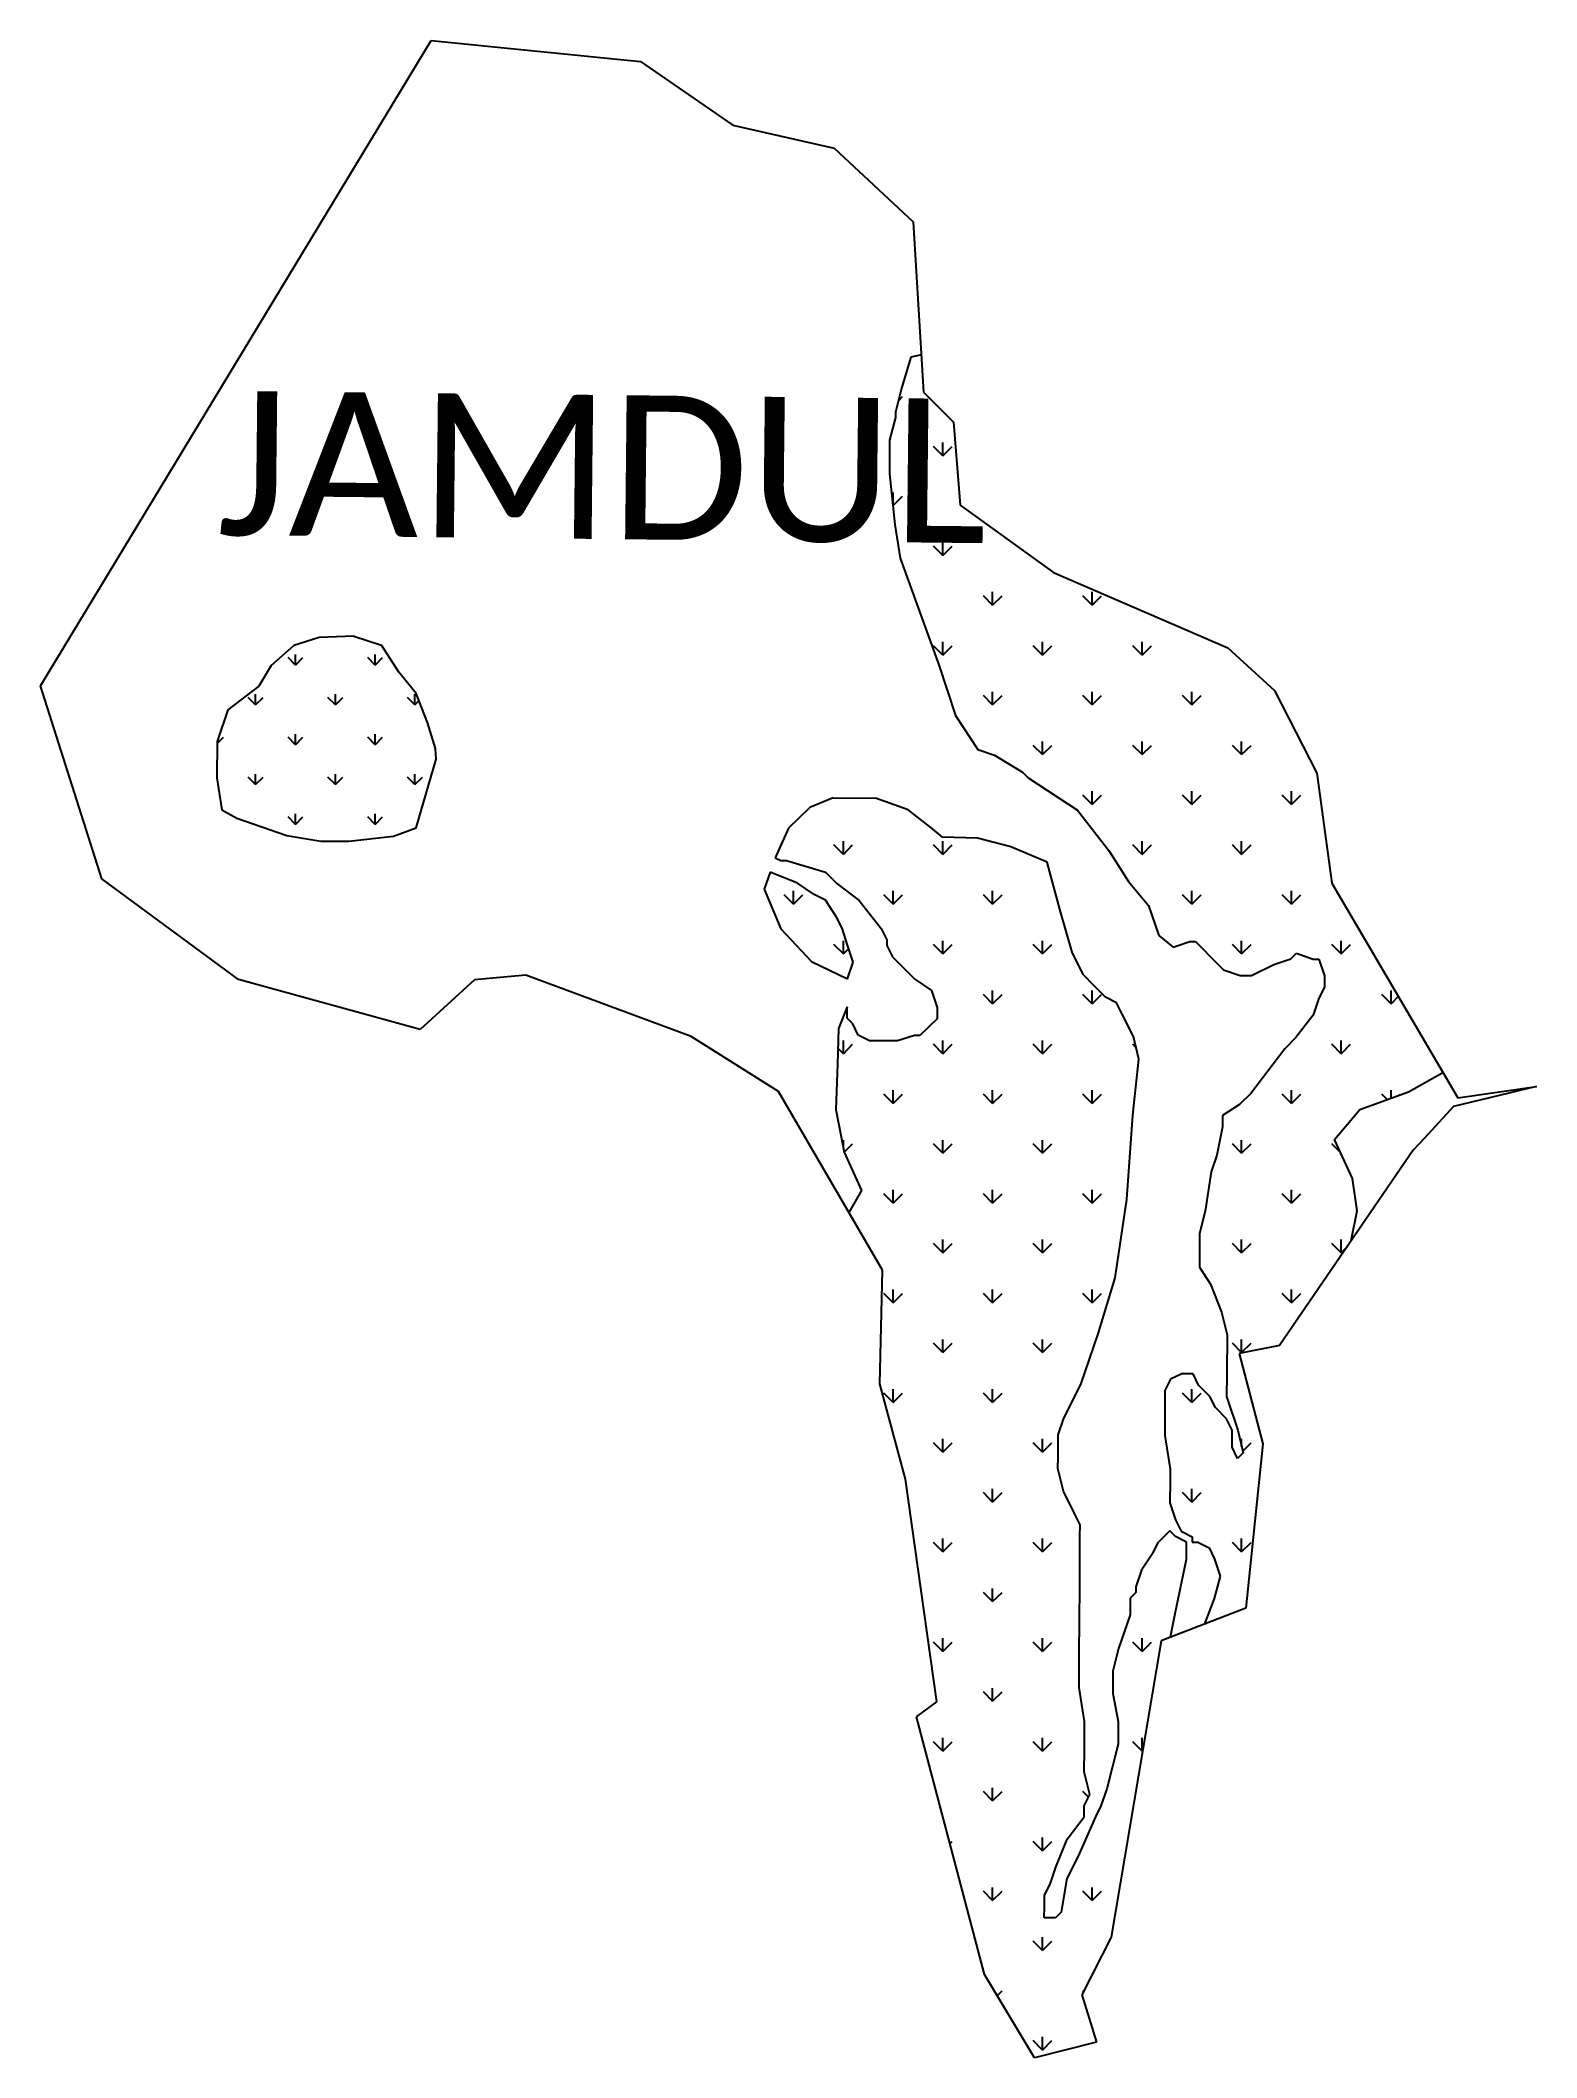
# Model space of a CAD drawing. Header units: metres. Extents: x 332876 to 333955, y 1790909 to 1792363.
import ezdxf

# ---------------------------------------------------------------- set-up
doc = ezdxf.new("R2010")
doc.units = ezdxf.units.M
doc.layers.add('MANGROOVES', color=112, linetype='Continuous')
doc.layers.add('VILLAGE NAME', color=250, linetype='Continuous')
doc.styles.add('MtXpl_Calibri', font='calibri.ttf')

msp = doc.modelspace()

# ---------------------------------------------------------------- hatches: boundary and pattern name
at = {"layer": 'MANGROOVES'}
h = msp.add_hatch(dxfattribs=at)
h.set_pattern_fill('GRASS', color=256, scale=10)
h.paths.add_polyline_path([(333160.8, 1791852.9), (333154.9, 1791871.6), (333146.8, 1791892.5), (333134.3, 1791908), (333121.8, 1791927.5), (333101.7, 1791933.9), (333076.8, 1791933), (333058.6, 1791927.1), (333042.3, 1791912.7), (333033.3, 1791897.9), (333011, 1791880.8), (333003.2, 1791858), (333003, 1791831.8), (333006.7, 1791808.7), (333017.3, 1791802.6), (333053.6, 1791790.3), (333077.9, 1791786.1), (333098.1, 1791786), (333130.5, 1791789.8), (333146.8, 1791795.8), (333161.3, 1791845.2)])

# ---------------------------------------------------------------- linework, layer by layer
at = {"color": 3}
for p, q in [((332875.7, 1791898), (333157.7, 1792363.5)), ((333157.7, 1792363.5), (333308.7, 1792348.3)), ((333308.7, 1792348.3), (333375.2, 1792302.3)), ((333375.2, 1792302.3), (333448.2, 1792285.7)), ((333448.2, 1792285.7), (333505.3, 1792232.7)), ((333505.3, 1792232.7), (333512.8, 1792109.9)), ((333512.8, 1792109.9), (333534.3, 1792088.3)), ((333534.3, 1792088.3), (333539.2, 1792028.3)), ((333539.2, 1792028.3), (333606.4, 1791979.9)), ((333606.4, 1791979.9), (333732.2, 1791925.4)), ((333732.2, 1791925.4), (333766, 1791894.7)), ((332920, 1791759), (332875.7, 1791898)), ((333766, 1791894.7), (333796.5, 1791835.2)), ((333796.5, 1791835.2), (333807.2, 1791755.9)), ((333018.6, 1791686.4), (332920, 1791759)), ((333807.2, 1791755.9), (333898.1, 1791601.1)), ((333149.7, 1791650.4), (333018.6, 1791686.4)), ((333188.8, 1791686.1), (333149.7, 1791650.4)), ((333225.9, 1791689.6), (333188.8, 1791686.1)), ((333345.1, 1791645.2), (333225.9, 1791689.6)), ((333408.1, 1791605.7), (333345.1, 1791645.2)), ((333483.1, 1791476.9), (333408.1, 1791605.7)), ((333955, 1791609.3), (333895.1, 1791594.9)), ((333898.1, 1791601.1), (333955, 1791609.3)), ((333895.1, 1791594.9), (333874, 1791571.9)), ((333874, 1791571.9), (333866, 1791563.3)), ((333866, 1791563.3), (333769.4, 1791422.6)), ((333481.2, 1791394.8), (333483.1, 1791476.9)), ((333769.4, 1791422.6), (333740.4, 1791416.8)), ((333740.4, 1791416.8), (333757.6, 1791351.7)), ((333499.8, 1791326), (333481.2, 1791394.8)), ((333757.6, 1791351.7), (333745.2, 1791233)), ((333522.4, 1791165.6), (333499.8, 1791326)), ((333745.2, 1791233), (333684.1, 1791209.5)), ((333684.1, 1791209.5), (333648.2, 1790995.9)), ((333507.6, 1791154.8), (333522.4, 1791165.6)), ((333556.8, 1790968.9), (333507.6, 1791154.8)), ((333648.2, 1790995.9), (333627, 1790954.4)), ((333592.7, 1790909), (333556.8, 1790968.9)), ((333627, 1790954.4), (333637.6, 1790920.1)), ((333637.6, 1790920.1), (333592.7, 1790909))]:
    msp.add_line(p, q, dxfattribs=at)
at = {"layer": 'MANGROOVES'}
for p, q in [((333511.4, 1792136.8), (333503.5, 1792135.1)), ((333503.5, 1792135.1), (333496.6, 1792111.7)), ((333496.6, 1792111.7), (333492.5, 1792095.5)), ((333492.5, 1792095.5), (333492.5, 1792091.5)), ((333492.5, 1792091.5), (333488.3, 1792075.3)), ((333488.3, 1792075.3), (333488.2, 1792051)), ((333488.2, 1792051), (333492, 1792014.5)), ((333492, 1792014.5), (333496, 1791990.2)), ((333496, 1791990.2), (333523.9, 1791913.2)), ((333076.8, 1791933), (333058.6, 1791927.1)), ((333101.7, 1791933.9), (333076.8, 1791933)), ((333101.7, 1791933.9), (333121.8, 1791927.5)), ((333042.3, 1791912.7), (333058.6, 1791927.1)), ((333134.3, 1791908), (333121.8, 1791927.5)), ((333042.3, 1791912.7), (333033.3, 1791897.9)), ((333146.8, 1791892.5), (333134.3, 1791908)), ((333523.9, 1791913.2), (333535.8, 1791876.7)), ((333033.3, 1791897.9), (333011, 1791880.8)), ((333154.9, 1791871.6), (333146.8, 1791892.5)), ((333011, 1791880.8), (333003.2, 1791858)), ((333535.8, 1791876.7), (333551.9, 1791852.3)), ((333160.8, 1791852.9), (333154.9, 1791871.6)), ((333003.2, 1791858), (333003, 1791831.8)), ((333146.8, 1791795.8), (333161.3, 1791845.2)), ((333161.3, 1791845.2), (333160.8, 1791852.9)), ((333551.9, 1791852.3), (333564, 1791848.2)), ((333564, 1791848.2), (333584.2, 1791835.9)), ((333003, 1791831.8), (333006.7, 1791808.7)), ((333584.2, 1791835.9), (333588.2, 1791831.8)), ((333588.2, 1791831.8), (333623.9, 1791808.4)), ((333447.6, 1791817.3), (333430.8, 1791810.4)), ((333447.6, 1791817.3), (333478, 1791817.1)), ((333501.7, 1791808.6), (333478, 1791817.1)), ((333006.7, 1791808.7), (333017.3, 1791802.6)), ((333017.3, 1791802.6), (333053.6, 1791790.3)), ((333430.8, 1791810.4), (333415.3, 1791795.6)), ((333518, 1791795.9), (333501.7, 1791808.6)), ((333623.9, 1791808.4), (333646.3, 1791779.3)), ((333053.6, 1791790.3), (333077.9, 1791786.1)), ((333098.1, 1791786), (333130.5, 1791789.8)), ((333130.5, 1791789.8), (333146.8, 1791795.8)), ((333415.3, 1791795.6), (333405.7, 1791774.1)), ((333526.4, 1791788.9), (333518, 1791795.9)), ((333551.6, 1791788.3), (333526.4, 1791788.9)), ((333575.8, 1791782.1), (333551.6, 1791788.3)), ((333077.9, 1791786.1), (333098.1, 1791786)), ((333405.7, 1791774.1), (333409.7, 1791772.1)), ((333409.7, 1791772.1), (333413.8, 1791772.1)), ((333413.8, 1791772.1), (333442.1, 1791763.8)), ((333602, 1791771), (333575.8, 1791782.1)), ((333646.3, 1791779.3), (333660.7, 1791757.1)), ((333402.1, 1791763.8), (333397.8, 1791751.4)), ((333421.8, 1791755.8), (333402.1, 1791763.8)), ((333442.1, 1791763.8), (333450.1, 1791755.7)), ((333604, 1791762.9), (333602, 1791771)), ((333611.9, 1791734.5), (333604, 1791762.9)), ((333397.8, 1791751.4), (333409.8, 1791722.8)), ((333433.9, 1791747.7), (333421.8, 1791755.8)), ((333442, 1791743.6), (333433.9, 1791747.7)), ((333450, 1791731.4), (333442, 1791743.6)), ((333450.1, 1791755.7), (333466.3, 1791743.4)), ((333466.3, 1791743.4), (333482.3, 1791723.1)), ((333660.7, 1791757.1), (333675.1, 1791739.7)), ((333454, 1791723.3), (333450, 1791731.4)), ((333619.9, 1791706.2), (333611.9, 1791734.5)), ((333675.1, 1791739.7), (333682.5, 1791718.1)), ((333409.8, 1791722.8), (333432, 1791699.4)), ((333458, 1791711.1), (333454, 1791723.3)), ((333482.3, 1791723.1), (333486.3, 1791715)), ((333486.3, 1791715), (333486.3, 1791710.9)), ((333682.5, 1791718.1), (333692.7, 1791709.8)), ((333432, 1791699.4), (333457.9, 1791686.8)), ((333462, 1791698.9), (333458, 1791711.1)), ((333486.3, 1791710.9), (333490.3, 1791702.8)), ((333490.3, 1791702.8), (333494.3, 1791698.8)), ((333627.9, 1791689.9), (333619.9, 1791706.2)), ((333692.7, 1791709.8), (333704.9, 1791713.8)), ((333704.9, 1791713.8), (333709, 1791713.8)), ((333709, 1791713.8), (333713, 1791709.7)), ((333713, 1791709.7), (333721, 1791701.6)), ((333721, 1791701.6), (333729.1, 1791693.4)), ((333765.5, 1791697.3), (333777.7, 1791701.2)), ((333777.7, 1791701.2), (333781.8, 1791705.3)), ((333781.8, 1791705.3), (333793.9, 1791701.1)), ((333793.9, 1791701.1), (333797.9, 1791701.1)), ((333797.9, 1791701.1), (333801.9, 1791689)), ((333457.9, 1791686.8), (333462, 1791698.9)), ((333494.3, 1791698.8), (333498.4, 1791694.7)), ((333498.4, 1791694.7), (333506.4, 1791686.5)), ((333506.4, 1791686.5), (333518.5, 1791678.4)), ((333635.9, 1791681.8), (333627.9, 1791689.9)), ((333729.1, 1791693.4), (333741.2, 1791689.3)), ((333741.2, 1791689.3), (333749.3, 1791689.2)), ((333749.3, 1791689.2), (333765.5, 1791697.3)), ((333801.9, 1791689), (333801.9, 1791680.9)), ((333518.5, 1791678.4), (333522.5, 1791666.2)), ((333644, 1791673.6), (333635.9, 1791681.8)), ((333652, 1791669.5), (333644, 1791673.6)), ((333797.8, 1791672.8), (333793.7, 1791660.7)), ((333801.9, 1791680.9), (333797.8, 1791672.8)), ((333457.7, 1791666.6), (333451.4, 1791651)), ((333457.7, 1791658.5), (333457.7, 1791666.6)), ((333461.7, 1791654.4), (333457.7, 1791658.5)), ((333522.5, 1791658.1), (333510.2, 1791646)), ((333522.5, 1791666.2), (333522.5, 1791658.1)), ((333656.1, 1791661.4), (333652, 1791669.5)), ((333664.1, 1791645.2), (333656.1, 1791661.4)), ((333793.7, 1791660.7), (333781.4, 1791644.5)), ((333451.4, 1791651), (333450.8, 1791625.3)), ((333465.7, 1791646.3), (333461.7, 1791654.4)), ((333473.8, 1791642.2), (333465.7, 1791646.3)), ((333477.8, 1791642.2), (333473.8, 1791642.2)), ((333485.9, 1791642.1), (333477.8, 1791642.2)), ((333494, 1791642.1), (333485.9, 1791642.1)), ((333506.2, 1791646.1), (333494, 1791642.1)), ((333510.2, 1791646), (333506.2, 1791646.1)), ((333668, 1791629), (333664.1, 1791645.2)), ((333781.4, 1791644.5), (333773.3, 1791636.5)), ((333663.7, 1791588.5), (333668, 1791629)), ((333773.3, 1791636.5), (333761.1, 1791620.4)), ((333450.8, 1791625.3), (333449.6, 1791592.7)), ((333761.1, 1791620.4), (333748.8, 1791604.2)), ((333862.6, 1791605.5), (333887.4, 1791619.3)), ((333748.8, 1791604.2), (333740.7, 1791596.2)), ((333827.4, 1791592.7), (333862.6, 1791605.5)), ((333449.6, 1791592.7), (333455.5, 1791561.9)), ((333659.4, 1791527.8), (333663.7, 1791588.5)), ((333740.7, 1791596.2), (333728.5, 1791588.2)), ((333728.5, 1791588.2), (333728.5, 1791580.1)), ((333809.3, 1791571.1), (333827.4, 1791592.7)), ((333728.5, 1791580.1), (333724.3, 1791559.8)), ((333822.1, 1791543), (333809.3, 1791571.1)), ((333455.5, 1791561.9), (333467.9, 1791534.2)), ((333724.3, 1791559.8), (333720.2, 1791547.7)), ((333720.2, 1791547.7), (333716, 1791519.4)), ((333825.6, 1791519.5), (333822.1, 1791543)), ((333467.9, 1791534.2), (333458.8, 1791518.5)), ((333651, 1791471.2), (333659.4, 1791527.8)), ((333716, 1791519.4), (333711.8, 1791503.2)), ((333821.2, 1791498.1), (333825.6, 1791519.5)), ((333711.8, 1791503.2), (333711.8, 1791491.1)), ((333711.8, 1791491.1), (333711.7, 1791478.9)), ((333638.6, 1791430.8), (333651, 1791471.2)), ((333711.7, 1791478.9), (333719.7, 1791466.7)), ((333719.7, 1791466.7), (333727.7, 1791446.5)), ((333727.7, 1791446.5), (333731.7, 1791430.2)), ((333626.2, 1791394.4), (333638.6, 1791430.8)), ((333731.7, 1791430.2), (333731.5, 1791401.9)), ((333614, 1791370.2), (333626.2, 1791394.4)), ((333691, 1791398.1), (333686.9, 1791390)), ((333699.1, 1791402.1), (333691, 1791398.1)), ((333707.2, 1791402), (333699.1, 1791402.1)), ((333711.2, 1791393.9), (333707.2, 1791402)), ((333719.3, 1791385.8), (333711.2, 1791393.9)), ((333731.5, 1791401.9), (333731.4, 1791385.7)), ((333686.9, 1791381.9), (333686.8, 1791357.6)), ((333686.9, 1791390), (333686.9, 1791381.9)), ((333723.3, 1791377.7), (333719.3, 1791385.8)), ((333731.4, 1791385.7), (333739.4, 1791361.4)), ((333609.8, 1791358), (333614, 1791370.2)), ((333731.3, 1791369.5), (333723.3, 1791377.7)), ((333735.3, 1791361.4), (333731.3, 1791369.5)), ((333609.8, 1791354), (333609.8, 1791358)), ((333609.8, 1791350), (333609.8, 1791354)), ((333686.8, 1791357.6), (333690.7, 1791333.3)), ((333735.3, 1791357.4), (333735.3, 1791361.4)), ((333735.3, 1791349.3), (333735.3, 1791357.4)), ((333739.4, 1791361.4), (333743.4, 1791345.2)), ((333609.7, 1791333.8), (333609.8, 1791341.9)), ((333609.8, 1791345.9), (333609.8, 1791350)), ((333609.8, 1791341.9), (333609.8, 1791345.9)), ((333739.3, 1791341.1), (333735.3, 1791349.3)), ((333743.4, 1791345.2), (333739.3, 1791341.1)), ((333613.7, 1791317.5), (333609.7, 1791333.8)), ((333690.6, 1791325.2), (333690.5, 1791309)), ((333690.7, 1791333.3), (333690.6, 1791325.2)), ((333621.7, 1791301.3), (333613.7, 1791317.5)), ((333690.5, 1791309), (333694.5, 1791296.9)), ((333625.7, 1791293.2), (333621.7, 1791301.3)), ((333625.6, 1791285.1), (333625.7, 1791293.2)), ((333694.5, 1791296.9), (333698.5, 1791288.7)), ((333625.5, 1791268.9), (333625.6, 1791285.1)), ((333678.2, 1791272.7), (333682.3, 1791280.7)), ((333686.3, 1791284.8), (333682.3, 1791280.7)), ((333690.4, 1791288.8), (333686.3, 1791284.8)), ((333694.4, 1791284.7), (333690.4, 1791288.8)), ((333702.5, 1791280.6), (333694.4, 1791284.7)), ((333698.5, 1791288.7), (333706.6, 1791284.6)), ((333702.4, 1791268.5), (333702.5, 1791280.6)), ((333706.6, 1791284.6), (333706.6, 1791280.6)), ((333706.6, 1791280.6), (333710.6, 1791280.6)), ((333710.6, 1791280.6), (333718.7, 1791276.5)), ((333625.5, 1791252.7), (333625.5, 1791268.9)), ((333678.2, 1791272.7), (333670, 1791260.6)), ((333694.1, 1791228), (333702.4, 1791268.5)), ((333718.7, 1791276.5), (333722.7, 1791268.4)), ((333722.7, 1791268.4), (333726.7, 1791256.2)), ((333625.4, 1791248.7), (333625.5, 1791252.7)), ((333625.4, 1791244.6), (333625.4, 1791248.7)), ((333670, 1791260.6), (333665.9, 1791248.4)), ((333665.9, 1791248.4), (333665.9, 1791244.4)), ((333726.7, 1791256.2), (333722.5, 1791240)), ((333625.3, 1791228.4), (333625.4, 1791244.6)), ((333661.8, 1791240.4), (333661.7, 1791228.2)), ((333665.9, 1791244.4), (333661.8, 1791240.4)), ((333722.5, 1791240), (333715.1, 1791221.1)), ((333625.1, 1791196), (333625.3, 1791228.4)), ((333661.7, 1791228.2), (333653.5, 1791204)), ((333690.9, 1791212.4), (333694.1, 1791228)), ((333625, 1791175.8), (333625.1, 1791196)), ((333653.5, 1791204), (333649.4, 1791187.8)), ((333628.9, 1791151.5), (333625, 1791175.8)), ((333649.4, 1791187.8), (333649.3, 1791171.6)), ((333649.3, 1791171.6), (333653.2, 1791151.3)), ((333628.8, 1791131.2), (333628.9, 1791151.5)), ((333653.2, 1791151.3), (333653.1, 1791135.1)), ((333653.1, 1791135.1), (333649, 1791119)), ((333628.7, 1791115), (333628.8, 1791131.2)), ((333649, 1791119), (333644.9, 1791102.8)), ((333632.7, 1791098.8), (333628.7, 1791115)), ((333628.6, 1791090.7), (333632.7, 1791098.8)), ((333628.6, 1791082.7), (333628.6, 1791090.7)), ((333640.7, 1791090.7), (333636.7, 1791082.6)), ((333644.9, 1791102.8), (333640.7, 1791090.7)), ((333616.3, 1791066.5), (333628.6, 1791082.7)), ((333636.7, 1791082.6), (333624.4, 1791054.3)), ((333608.1, 1791046.3), (333616.3, 1791066.5)), ((333604, 1791034.2), (333608.1, 1791046.3)), ((333624.4, 1791054.3), (333616.2, 1791038.2)), ((333599.9, 1791026.1), (333604, 1791034.2)), ((333616.2, 1791038.2), (333612, 1791013.9)), ((333599.8, 1791009.9), (333599.9, 1791018)), ((333599.9, 1791018), (333599.9, 1791026.1)), ((333607.9, 1791009.9), (333599.8, 1791009.9)), ((333612, 1791013.9), (333607.9, 1791009.9))]:
    msp.add_line(p, q, dxfattribs=at)
at = {"layer": 'MANGROOVES', "linetype": 'Continuous'}
for p, q in [((333494.6, 1792103.7), (333497.5, 1792106.6)), ((333526.7, 1792064), (333520, 1792070.7)), ((333526.7, 1792064), (333526.7, 1792073.5)), ((333526.7, 1792064), (333533.4, 1792070.7)), ((333490.8, 1792028.1), (333490.8, 1792037.6)), ((333490.8, 1792028.1), (333497.5, 1792034.8)), ((333490.8, 1792028.1), (333490.6, 1792028.3)), ((333526.7, 1791992.1), (333520, 1791998.9)), ((333526.7, 1791992.1), (333526.7, 1792001.7)), ((333526.7, 1791992.1), (333533.4, 1791998.9)), ((333562.6, 1791956.2), (333555.9, 1791963)), ((333562.6, 1791956.2), (333562.6, 1791965.8)), ((333562.6, 1791956.2), (333569.4, 1791963)), ((333634.5, 1791956.2), (333627.7, 1791963)), ((333634.5, 1791956.2), (333634.5, 1791965.8)), ((333634.5, 1791956.2), (333641.2, 1791963)), ((333059.7, 1791913.1), (333054.4, 1791918.5)), ((333059.7, 1791913.1), (333059.7, 1791920.7)), ((333059.7, 1791913.1), (333065.1, 1791918.5)), ((333117.2, 1791913.1), (333111.8, 1791918.5)), ((333117.2, 1791913.1), (333117.2, 1791920.7)), ((333117.2, 1791913.1), (333122.6, 1791918.5)), ((333526.7, 1791920.3), (333520, 1791927)), ((333526.7, 1791920.3), (333526.7, 1791929.8)), ((333526.7, 1791920.3), (333533.4, 1791927)), ((333598.6, 1791920.3), (333591.8, 1791927)), ((333598.6, 1791920.3), (333598.6, 1791929.8)), ((333598.6, 1791920.3), (333605.3, 1791927)), ((333670.4, 1791920.3), (333663.7, 1791927)), ((333670.4, 1791920.3), (333670.4, 1791929.8)), ((333670.4, 1791920.3), (333677.1, 1791927)), ((333031, 1791884.4), (333025.6, 1791889.8)), ((333031, 1791884.4), (333031, 1791892)), ((333031, 1791884.4), (333036.4, 1791889.8)), ((333088.5, 1791884.4), (333083.1, 1791889.8)), ((333088.5, 1791884.4), (333088.5, 1791892)), ((333088.5, 1791884.4), (333093.9, 1791889.8)), ((333145.9, 1791884.4), (333140.6, 1791889.8)), ((333145.9, 1791884.4), (333145.9, 1791892)), ((333562.6, 1791884.4), (333555.9, 1791891.1)), ((333562.6, 1791884.4), (333562.6, 1791893.9)), ((333562.6, 1791884.4), (333569.4, 1791891.1)), ((333634.5, 1791884.4), (333627.7, 1791891.1)), ((333634.5, 1791884.4), (333634.5, 1791893.9)), ((333634.5, 1791884.4), (333641.2, 1791891.1)), ((333706.3, 1791884.4), (333699.6, 1791891.1)), ((333706.3, 1791884.4), (333706.3, 1791893.9)), ((333706.3, 1791884.4), (333713.1, 1791891.1)), ((333145.9, 1791884.4), (333148.8, 1791887.2)), ((333003.2, 1791856.6), (333007.7, 1791861)), ((333059.7, 1791855.6), (333054.4, 1791861)), ((333059.7, 1791855.6), (333059.7, 1791863.3)), ((333059.7, 1791855.6), (333065.1, 1791861)), ((333117.2, 1791855.6), (333111.8, 1791861)), ((333117.2, 1791855.6), (333117.2, 1791863.3)), ((333117.2, 1791855.6), (333122.6, 1791861)), ((333598.6, 1791848.5), (333591.8, 1791855.2)), ((333598.6, 1791848.5), (333598.6, 1791858)), ((333598.6, 1791848.5), (333605.3, 1791855.2)), ((333670.4, 1791848.5), (333663.7, 1791855.2)), ((333670.4, 1791848.5), (333670.4, 1791858)), ((333670.4, 1791848.5), (333677.1, 1791855.2)), ((333742.2, 1791848.5), (333735.5, 1791855.2)), ((333742.2, 1791848.5), (333742.2, 1791858)), ((333742.2, 1791848.5), (333749, 1791855.2)), ((333031, 1791826.9), (333025.6, 1791832.3)), ((333031, 1791826.9), (333031, 1791834.5)), ((333031, 1791826.9), (333036.4, 1791832.3)), ((333088.5, 1791826.9), (333083.1, 1791832.3)), ((333088.5, 1791826.9), (333088.5, 1791834.5)), ((333088.5, 1791826.9), (333093.9, 1791832.3)), ((333145.9, 1791826.9), (333140.6, 1791832.3)), ((333145.9, 1791826.9), (333145.9, 1791834.5)), ((333145.9, 1791826.9), (333151.3, 1791832.3)), ((333634.5, 1791812.5), (333627.7, 1791819.3)), ((333634.5, 1791812.5), (333634.5, 1791822.1)), ((333634.5, 1791812.5), (333641.2, 1791819.3)), ((333706.3, 1791812.5), (333699.6, 1791819.3)), ((333706.3, 1791812.5), (333706.3, 1791822.1)), ((333706.3, 1791812.5), (333713.1, 1791819.3)), ((333778.2, 1791812.5), (333771.4, 1791819.3)), ((333778.2, 1791812.5), (333778.2, 1791822.1)), ((333778.2, 1791812.5), (333784.9, 1791819.3)), ((333059.7, 1791798.2), (333054.4, 1791803.6)), ((333059.7, 1791798.2), (333059.7, 1791805.8)), ((333059.7, 1791798.2), (333065.1, 1791803.6)), ((333117.2, 1791798.2), (333111.8, 1791803.6)), ((333117.2, 1791798.2), (333117.2, 1791805.8)), ((333117.2, 1791798.2), (333122.6, 1791803.6)), ((333490.8, 1791812.5), (333490.8, 1791812.6)), ((333490.8, 1791812.5), (333490.8, 1791812.5)), ((333490.8, 1791812.5), (333490.8, 1791812.5)), ((333095.7, 1791786), (333095.7, 1791786.1)), ((333454.9, 1791776.6), (333448.1, 1791783.4)), ((333454.9, 1791776.6), (333454.9, 1791786.1)), ((333454.9, 1791776.6), (333461.6, 1791783.4)), ((333526.7, 1791776.6), (333520, 1791783.4)), ((333526.7, 1791776.6), (333526.7, 1791786.1)), ((333526.7, 1791776.6), (333533.4, 1791783.4)), ((333670.4, 1791776.6), (333663.7, 1791783.4)), ((333670.4, 1791776.6), (333670.4, 1791786.1)), ((333670.4, 1791776.6), (333677.1, 1791783.4)), ((333742.2, 1791776.6), (333735.5, 1791783.4)), ((333742.2, 1791776.6), (333742.2, 1791786.1)), ((333742.2, 1791776.6), (333749, 1791783.4)), ((333418.9, 1791740.7), (333412.2, 1791747.4)), ((333418.9, 1791740.7), (333418.9, 1791750.2)), ((333418.9, 1791740.7), (333425.7, 1791747.4)), ((333490.8, 1791740.7), (333484.1, 1791747.4)), ((333490.8, 1791740.7), (333490.8, 1791750.2)), ((333490.8, 1791740.7), (333497.5, 1791747.4)), ((333562.6, 1791740.7), (333555.9, 1791747.4)), ((333562.6, 1791740.7), (333562.6, 1791750.2)), ((333562.6, 1791740.7), (333569.4, 1791747.4)), ((333706.3, 1791740.7), (333699.6, 1791747.4)), ((333706.3, 1791740.7), (333706.3, 1791750.2)), ((333706.3, 1791740.7), (333713.1, 1791747.4)), ((333778.2, 1791740.7), (333771.4, 1791747.4)), ((333778.2, 1791740.7), (333778.2, 1791750.2)), ((333778.2, 1791740.7), (333784.9, 1791747.4)), ((333454.9, 1791704.8), (333454.9, 1791714.3)), ((333526.7, 1791704.8), (333526.7, 1791714.3)), ((333598.6, 1791704.8), (333598.6, 1791714.3)), ((333742.2, 1791704.8), (333742.2, 1791714.3)), ((333814.1, 1791704.8), (333814.1, 1791714.3)), ((333454.9, 1791704.8), (333448.1, 1791711.5)), ((333454.9, 1791704.8), (333458.8, 1791708.7)), ((333526.7, 1791704.8), (333520, 1791711.5)), ((333526.7, 1791704.8), (333533.4, 1791711.5)), ((333598.6, 1791704.8), (333591.8, 1791711.5)), ((333598.6, 1791704.8), (333605.3, 1791711.5)), ((333742.2, 1791704.8), (333735.5, 1791711.5)), ((333742.2, 1791704.8), (333749, 1791711.5)), ((333814.1, 1791704.8), (333807.3, 1791711.5)), ((333814.1, 1791704.8), (333820.8, 1791711.5)), ((333562.6, 1791668.9), (333555.9, 1791675.6)), ((333562.6, 1791668.9), (333562.6, 1791678.4)), ((333562.6, 1791668.9), (333569.4, 1791675.6)), ((333634.5, 1791668.9), (333627.7, 1791675.6)), ((333634.5, 1791668.9), (333634.5, 1791678.4)), ((333634.5, 1791668.9), (333641.2, 1791675.6)), ((333850, 1791668.9), (333843.3, 1791675.6)), ((333850, 1791668.9), (333850, 1791678.4)), ((333850, 1791668.9), (333855.2, 1791674.1)), ((333454.9, 1791632.9), (333454.9, 1791642.5)), ((333526.7, 1791632.9), (333526.7, 1791642.5)), ((333598.6, 1791632.9), (333598.6, 1791642.5)), ((333814.1, 1791632.9), (333814.1, 1791642.5)), ((333454.9, 1791632.9), (333451, 1791636.8)), ((333454.9, 1791632.9), (333461.6, 1791639.7)), ((333526.7, 1791632.9), (333520, 1791639.7)), ((333526.7, 1791632.9), (333533.4, 1791639.7)), ((333598.6, 1791632.9), (333591.8, 1791639.7)), ((333598.6, 1791632.9), (333605.3, 1791639.7)), ((333666, 1791637.4), (333663.7, 1791639.7)), ((333814.1, 1791632.9), (333807.3, 1791639.7)), ((333814.1, 1791632.9), (333820.8, 1791639.7)), ((333490.8, 1791597), (333484.1, 1791603.8)), ((333490.8, 1791597), (333490.8, 1791606.5)), ((333490.8, 1791597), (333497.5, 1791603.8)), ((333562.6, 1791597), (333555.9, 1791603.8)), ((333562.6, 1791597), (333562.6, 1791606.5)), ((333562.6, 1791597), (333569.4, 1791603.8)), ((333634.5, 1791597), (333627.7, 1791603.8)), ((333634.5, 1791597), (333634.5, 1791606.5)), ((333634.5, 1791597), (333641.2, 1791603.8)), ((333778.2, 1791597), (333771.4, 1791603.8)), ((333778.2, 1791597), (333778.2, 1791606.5)), ((333778.2, 1791597), (333784.9, 1791603.8)), ((333847.1, 1791599.9), (333843.3, 1791603.8)), ((333850, 1791600.9), (333850, 1791606.5)), ((333856.1, 1791603.1), (333856.7, 1791603.8)), ((333454.9, 1791565.3), (333454.9, 1791570.6)), ((333526.7, 1791561.1), (333526.7, 1791570.6)), ((333598.6, 1791561.1), (333598.6, 1791570.6)), ((333742.2, 1791561.1), (333742.2, 1791570.6)), ((333455.6, 1791561.8), (333461.6, 1791567.8)), ((333526.7, 1791561.1), (333520, 1791567.8)), ((333526.7, 1791561.1), (333533.4, 1791567.8)), ((333598.6, 1791561.1), (333591.8, 1791567.8)), ((333598.6, 1791561.1), (333605.3, 1791567.8)), ((333742.2, 1791561.1), (333735.5, 1791567.8)), ((333742.2, 1791561.1), (333749, 1791567.8)), ((333813.6, 1791561.6), (333807.3, 1791567.8)), ((333490.8, 1791525.2), (333484.1, 1791531.9)), ((333490.8, 1791525.2), (333490.8, 1791534.7)), ((333490.8, 1791525.2), (333497.5, 1791531.9)), ((333562.6, 1791525.2), (333555.9, 1791531.9)), ((333562.6, 1791525.2), (333562.6, 1791534.7)), ((333562.6, 1791525.2), (333569.4, 1791531.9)), ((333634.5, 1791525.2), (333627.7, 1791531.9)), ((333634.5, 1791525.2), (333634.5, 1791534.7)), ((333634.5, 1791525.2), (333641.2, 1791531.9)), ((333778.2, 1791525.2), (333771.4, 1791531.9)), ((333778.2, 1791525.2), (333778.2, 1791534.7)), ((333778.2, 1791525.2), (333784.9, 1791531.9)), ((333526.7, 1791489.3), (333520, 1791496)), ((333526.7, 1791489.3), (333526.7, 1791498.8)), ((333526.7, 1791489.3), (333533.4, 1791496)), ((333598.6, 1791489.3), (333591.8, 1791496)), ((333598.6, 1791489.3), (333598.6, 1791498.8)), ((333598.6, 1791489.3), (333605.3, 1791496)), ((333742.2, 1791489.3), (333735.5, 1791496)), ((333742.2, 1791489.3), (333742.2, 1791498.8)), ((333742.2, 1791489.3), (333749, 1791496)), ((333814.1, 1791489.3), (333807.3, 1791496)), ((333814.1, 1791489.3), (333814.1, 1791498.8)), ((333814.1, 1791489.3), (333817.6, 1791492.8)), ((333490.8, 1791453.3), (333484.1, 1791460.1)), ((333490.8, 1791453.3), (333490.8, 1791462.9)), ((333490.8, 1791453.3), (333497.5, 1791460.1)), ((333562.6, 1791453.3), (333555.9, 1791460.1)), ((333562.6, 1791453.3), (333562.6, 1791462.9)), ((333562.6, 1791453.3), (333569.4, 1791460.1)), ((333634.5, 1791453.3), (333627.7, 1791460.1)), ((333634.5, 1791453.3), (333634.5, 1791462.9)), ((333634.5, 1791453.3), (333641.2, 1791460.1)), ((333778.2, 1791453.3), (333771.4, 1791460.1)), ((333778.2, 1791453.3), (333778.2, 1791462.9)), ((333778.2, 1791453.3), (333784.9, 1791460.1)), ((333526.7, 1791417.4), (333520, 1791424.1)), ((333526.7, 1791417.4), (333526.7, 1791426.9)), ((333526.7, 1791417.4), (333533.4, 1791424.1)), ((333598.6, 1791417.4), (333591.8, 1791424.1)), ((333598.6, 1791417.4), (333598.6, 1791426.9)), ((333598.6, 1791417.4), (333605.3, 1791424.1)), ((333742.2, 1791417.4), (333735.5, 1791424.1)), ((333742.2, 1791417.4), (333742.2, 1791426.9)), ((333742.2, 1791417.4), (333749, 1791424.1)), ((333490.8, 1791381.5), (333484.1, 1791388.2)), ((333490.8, 1791381.5), (333490.8, 1791391)), ((333490.8, 1791381.5), (333497.5, 1791388.2)), ((333562.6, 1791381.5), (333555.9, 1791388.2)), ((333562.6, 1791381.5), (333562.6, 1791391)), ((333562.6, 1791381.5), (333569.4, 1791388.2)), ((333706.3, 1791381.5), (333699.6, 1791388.2)), ((333706.3, 1791381.5), (333706.3, 1791391)), ((333706.3, 1791381.5), (333713.1, 1791388.2)), ((333526.7, 1791345.6), (333520, 1791352.3)), ((333526.7, 1791345.6), (333526.7, 1791355.1)), ((333526.7, 1791345.6), (333533.4, 1791352.3)), ((333598.6, 1791345.6), (333591.8, 1791352.3)), ((333598.6, 1791345.6), (333598.6, 1791355.1)), ((333598.6, 1791345.6), (333605.3, 1791352.3)), ((333742.2, 1791349.7), (333742.2, 1791355.1)), ((333743.1, 1791346.4), (333749, 1791352.3)), ((333562.6, 1791309.6), (333555.9, 1791316.4)), ((333562.6, 1791309.6), (333562.6, 1791319.2)), ((333562.6, 1791309.6), (333569.4, 1791316.4)), ((333706.3, 1791309.6), (333699.6, 1791316.4)), ((333706.3, 1791309.6), (333706.3, 1791319.2)), ((333706.3, 1791309.6), (333713.1, 1791316.4)), ((333526.7, 1791273.7), (333520, 1791280.5)), ((333526.7, 1791273.7), (333526.7, 1791283.3)), ((333526.7, 1791273.7), (333533.4, 1791280.5)), ((333598.6, 1791273.7), (333591.8, 1791280.5)), ((333598.6, 1791273.7), (333598.6, 1791283.3)), ((333598.6, 1791273.7), (333605.3, 1791280.5)), ((333742.2, 1791273.7), (333735.5, 1791280.5)), ((333742.2, 1791273.7), (333742.2, 1791283.3)), ((333742.2, 1791273.7), (333749, 1791280.5)), ((333562.6, 1791237.8), (333555.9, 1791244.5)), ((333562.6, 1791237.8), (333562.6, 1791247.3)), ((333562.6, 1791237.8), (333569.4, 1791244.5)), ((333526.7, 1791201.9), (333520, 1791208.6)), ((333526.7, 1791201.9), (333526.7, 1791211.4)), ((333526.7, 1791201.9), (333533.4, 1791208.6)), ((333598.6, 1791201.9), (333591.8, 1791208.6)), ((333598.6, 1791201.9), (333598.6, 1791211.4)), ((333598.6, 1791201.9), (333605.3, 1791208.6)), ((333670.4, 1791201.9), (333663.7, 1791208.6)), ((333670.4, 1791201.9), (333670.4, 1791211.4)), ((333670.4, 1791201.9), (333677.1, 1791208.6)), ((333562.6, 1791166), (333555.9, 1791172.7)), ((333562.6, 1791166), (333562.6, 1791175.5)), ((333562.6, 1791166), (333569.4, 1791172.7)), ((333526.7, 1791130), (333520, 1791136.8)), ((333526.7, 1791130), (333526.7, 1791139.6)), ((333526.7, 1791130), (333533.4, 1791136.8)), ((333598.6, 1791130), (333591.8, 1791136.8)), ((333598.6, 1791130), (333598.6, 1791139.6)), ((333598.6, 1791130), (333605.3, 1791136.8)), ((333670.4, 1791130), (333663.7, 1791136.8)), ((333670.4, 1791130), (333670.4, 1791139.6)), ((333670.4, 1791130), (333670.8, 1791130.5)), ((333562.6, 1791094.1), (333562.6, 1791103.6)), ((333562.6, 1791094.1), (333555.9, 1791100.9)), ((333562.6, 1791094.1), (333569.4, 1791100.9)), ((333631.7, 1791096.9), (333627.7, 1791100.9)), ((333531.8, 1791063.3), (333533.4, 1791064.9)), ((333598.6, 1791058.2), (333591.8, 1791064.9)), ((333598.6, 1791058.2), (333598.6, 1791067.7)), ((333598.6, 1791058.2), (333605.3, 1791064.9)), ((333562.6, 1791022.3), (333562.6, 1791031.8)), ((333634.5, 1791022.3), (333634.5, 1791031.8)), ((333562.6, 1791022.3), (333555.9, 1791029)), ((333562.6, 1791022.3), (333569.4, 1791029)), ((333634.5, 1791022.3), (333627.7, 1791029)), ((333634.5, 1791022.3), (333641.2, 1791029)), ((333598.6, 1790986.4), (333591.8, 1790993.1)), ((333598.6, 1790986.4), (333598.6, 1790995.9)), ((333598.6, 1790986.4), (333605.3, 1790993.1)), ((333562.6, 1790959.2), (333562.6, 1790960)), ((333565.9, 1790953.7), (333569.4, 1790957.2)), ((333628.2, 1790956.7), (333627.7, 1790957.2)), ((333598.6, 1790914.5), (333591.8, 1790921.3)), ((333598.6, 1790914.5), (333598.6, 1790924)), ((333598.6, 1790914.5), (333605.3, 1790921.3))]:
    msp.add_line(p, q, dxfattribs=at)

# ---------------------------------------------------------------- texts
at = {"layer": 'VILLAGE NAME', "style": 'MtXpl_Calibri'}
msp.add_text('JAMDUL', height=103.84, rotation=359.3742, dxfattribs=at).set_placement((333002.9, 1792007))

doc.saveas('drawing.dxf')
